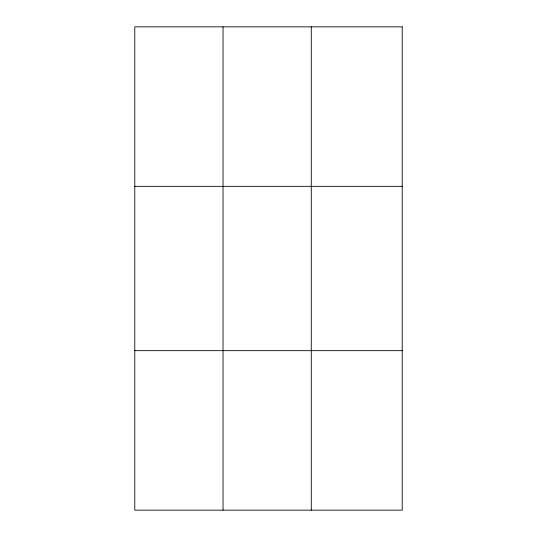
<?xml version="1.0" encoding="UTF-8"?>
<svg xmlns="http://www.w3.org/2000/svg" width="537" height="537" viewBox="0 0 537 537"><rect width="100%" height="100%" fill="white"/><g stroke="black" fill="none" stroke-linecap="round" stroke-linejoin="round"><path stroke-width="0.81" d="M223.036 26.85L223.036 510.15M311.285 26.85L311.285 510.15M134.787 186.339L402.213 186.339M134.787 350.661L402.213 350.661M402.213 26.85L402.213 510.15L134.787 510.15L134.787 26.85L402.213 26.85"/></g></svg>
